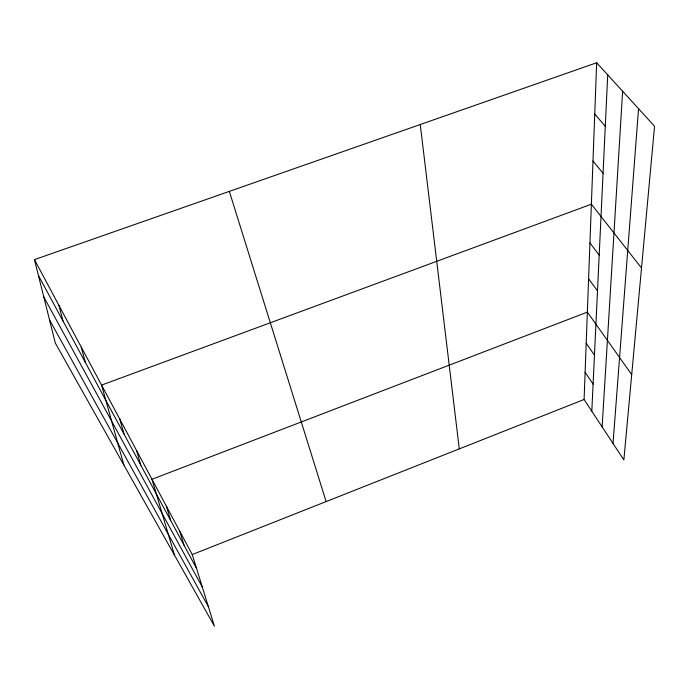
<?xml version="1.0" encoding="UTF-8"?>
<svg xmlns="http://www.w3.org/2000/svg" width="689" height="689" viewBox="0 0 689 689"><rect width="100%" height="100%" fill="white"/><g stroke="black" fill="none" stroke-linecap="round" stroke-linejoin="round"><path stroke-width="1.03" d="M596.657 62.759L654.55 126.251L623.864 459.916L584.091 399.491L596.657 62.759L34.45 259.624L55.309 343.036L214.434 626.241L192.248 554.559L34.45 259.624M591.808 411.221L607.715 74.886M602.126 426.887L622.623 91.241M613.021 443.44L638.539 108.69M192.248 554.559L584.091 399.491M594.736 114.055L605.286 126.285M592.988 161.028L603.064 173.301M641.511 268.004L591.377 204.202L101.584 385.099L123.874 465.075M589.93 242.89L599.189 255.128M588.595 278.769L597.501 290.939M631.71 374.601L587.347 312.126L151.976 479.286L174.489 555.162M586.193 343.225L594.461 355.197M585.107 372.284L593.091 384.135M49.522 319.877L208.371 606.656M43.777 296.933L202.29 587.019M38.42 275.497L196.546 568.442M229.334 191.387L326.13 501.575M179.751 531.202L184.075 545.344M166.359 506.174L170.7 520.557M136.474 450.313L140.814 465.187M119.731 419.015L124.046 434.13M81.224 347.049L85.427 362.586M58.944 305.399L63.052 321.126M420.256 124.528L459.279 448.884"/></g></svg>
